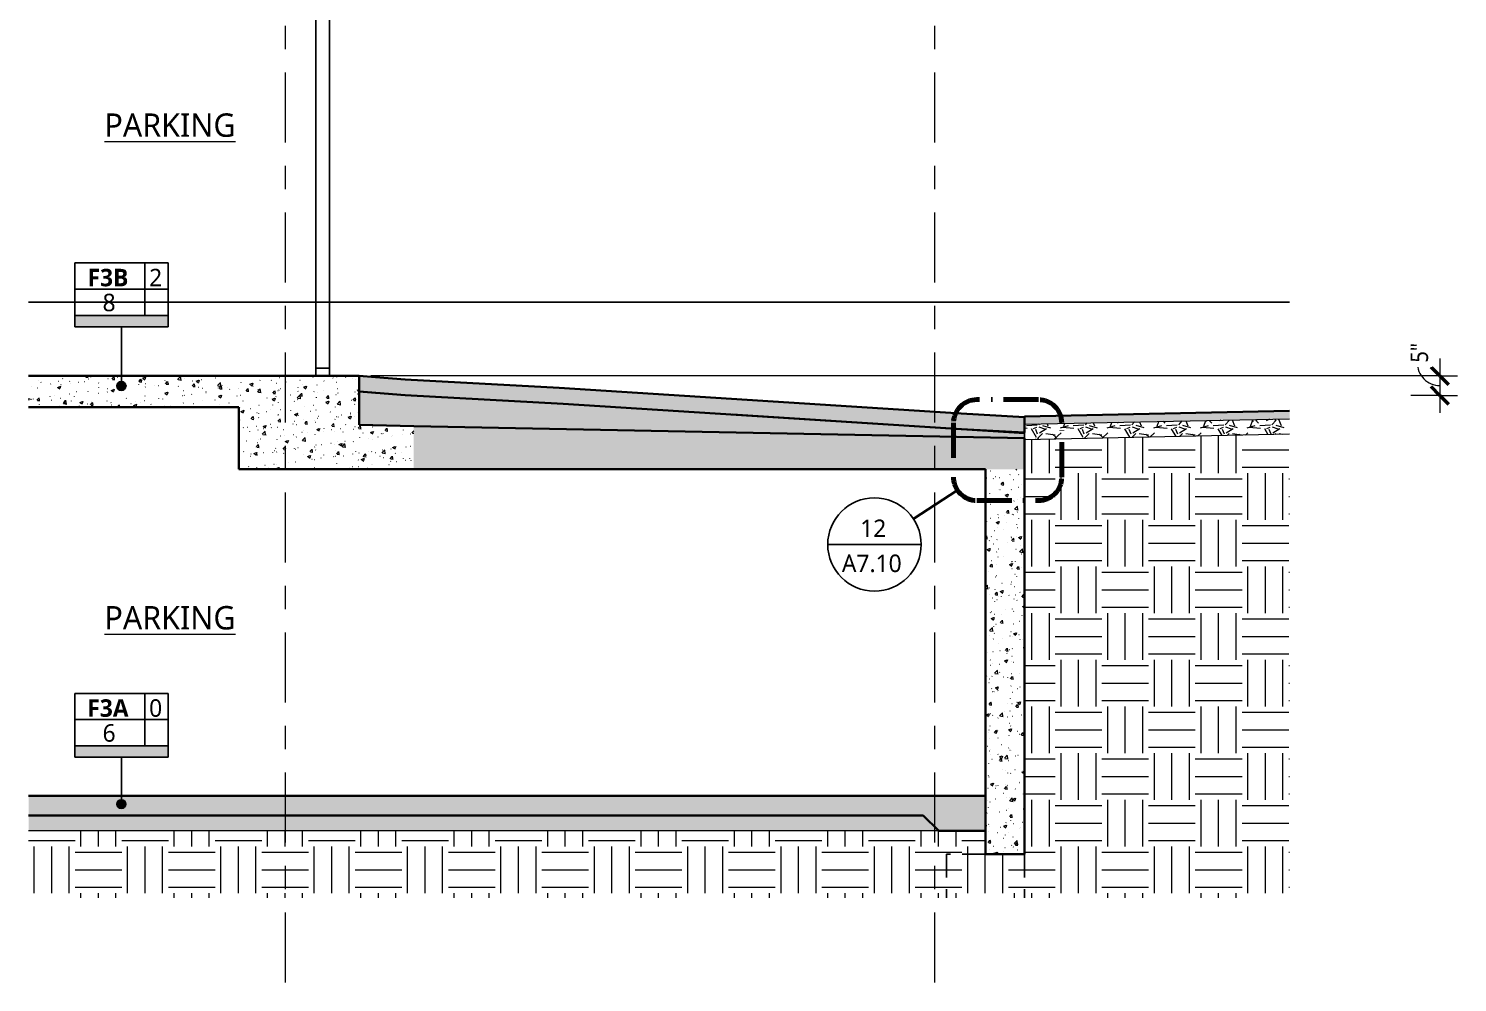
# Model space of a CAD drawing. Header units: inches. Extents: x 6 to 8416, y -388 to 6104.
# Drawn here: x 2720.9 to 3088.2, y 4934.1 to 5179.3 of the extents above; entities that cross this region are included whole.
import ezdxf

# ---------------------------------------------------------------- set-up
doc = ezdxf.new("R2010")
doc.units = ezdxf.units.IN
doc.header["$MEASUREMENT"] = 0
for name, pattern in [('Center 3_8_', [36, 18, -6, 6, -6]), ('Dash Dot 3_16_', [15, 9, -3, 0, -3]), ('Hidden 1_8_', [9, 6, -3])]:
    doc.linetypes.add(name, pattern=pattern)
for name, color, linetype, lineweight in [('A-ANNO-DIMS', 211, 'Continuous', 13), ('A-ANNO-DIMS-48', 211, 'Continuous', 13), ('A-ANNO-NOTE', 131, 'Continuous', 18), ('A-ANNO-SYMB', 150, 'Continuous', 13), ('A-DETL', 90, 'Continuous', 13), ('A-DETL-GENF', 92, 'Continuous', 13), ('A-DOOR', 31, 'Continuous', 18), ('A-FLOR', 192, 'Continuous', 18), ('A-FLOR-IDEN', 11, 'Continuous', 25), ('A-FLOR-PATT', 8, 'Continuous', 35), ('A-ROOM', 32, 'Continuous', 13), ('A-ROOM-IDEN', 2, 'Continuous', 35), ('A-WALL-PATT', 111, 'Continuous', 35), ('I-WALL', 2, 'Continuous', 25), ('S-GRID', 1, 'Continuous', 13)]:
    doc.layers.add(name, color=color, linetype=linetype, lineweight=lineweight)
doc.styles.add('Open Sans_2', font='OpenSans-Regular.ttf', dxfattribs={"height": 6})
doc.styles.add('Open Sans_3', font='OpenSans-Regular.ttf', dxfattribs={"height": 4.5})
doc.styles.add('Open Sans_5', font='OpenSans-Regular.ttf', dxfattribs={"width": 0.88, "height": 4.5})
doc.styles.add('Open Sans_B', font='OpenSans-Bold.ttf', dxfattribs={"height": 4.5})
doc.dimstyles.new('Linear_-_3_32__1', dxfattribs={"dimscale": 12, "dimtxt": 4.83561, "dimasz": 0.375, "dimexe": 0.375, "dimexo": 0.25, "dimgap": 0.125, "dimtad": 1, "dimdec": 8, "dimrnd": 0.003906, "dimzin": 3, "dimdsep": 46, "dimlunit": 4, "dimtxsty": 'Open Sans_5', "dimblk1": 'OBLIQUE', "dimblk2": 'OBLIQUE', "dimsah": 1, "dimcen": 0.09, "dimdle": 0.375, "dimadec": 3, "dimazin": 2, "dimtfac": 1, "dimtdec": 4, "dimtix": 1, "dimtmove": 1, "dimatfit": 3, "dimfxl": 1, "dimtvp": 1, "dimtfill": 1, "dimfrac": 2, "dimtolj": 1, "dimtzin": 0, "dimarcsym": 2})
pattern_1 = [(50, (2876.843, 3038.5), (6.885997, -0.602097), [0.72, -7.92]), (355, (2876.843, 3038.5), (-1.331756, 7.220547), [0.576, -6.336]), (100.451, (2877.417, 3038.45), (5.553629, 6.618191), [0.61191, -6.731]), (46.184, (2876.843, 3040.42), (10.245642, -1.588925), [1.08, -11.88]), (96.636, (2877.697, 3040.288), (8.97244, 9.35152), [0.91786, -10.096]), (351.184, (2876.843, 3040.42), (8.9732, 9.35123), [0.864, -9.504]), (21, (2877.803, 3039.94), (5.730726, -3.865003), [0.72, -7.92]), (326, (2877.803, 3039.94), (2.33581, 6.96088), [0.576, -6.336]), (71.451, (2878.281, 3039.618), (8.065876, 3.095948), [0.61191, -6.731]), (37.5, (2876.843, 3038.5), (0.116866, 3.1954784), [0.06336, -6.196, 0.06336, -6.369, -6.36]), (37.5, (2876.843, 3038.5), (0.116866, 3.1954784), [-12.691, 0.06336, -6.297]), (7.5, (2876.843, 3038.5), (2.52543, 3.786025), [0.06336, -3.604, 0.06336, -6.052, -2.424]), (7.5, (2876.843, 3038.5), (2.52543, 3.786025), [-9.782, 0.06336, -2.361]), (327.5, (2874.703, 3038.5), (5.1243685, -0.2161763), [0.06336, -2.337, 0.06336, -7.425, -9.936]), (327.5, (2874.703, 3038.5), (5.1243685, -0.2161763), [-9.888, 0.06336, -9.873]), (317.5, (2873.743, 3038.5), (5.598326, 0.96141), [0.06336, -3.057, 0.06336, -4.909, -7.056]), (317.5, (2873.743, 3038.5), (5.598326, 0.96141), [-8.093, 0.06336, -6.993])]
pattern_2 = [(228.013, (2885.483, 3050.5), (-95.9993461, -108.0000701), [1.614, -159.829]), (184.97, (2884.403, 3049.3), (143.99974655, 12.00063199), [2.77, -274.271]), (132.51, (2881.643, 3049.06), (119.99876166, -132.00071774), [1.953, -193.392]), (267.274, (2876.963, 3046.06), (11.9986891, 239.99993052), [2.523, -249.763]), (292.834, (2876.843, 3043.54), (-60.00090758, 143.99971496), [2.474, -244.912]), (357.274, (2877.803, 3041.26), (-239.99993052, 11.9986891), [2.523, -249.763]), (37.694, (2880.323, 3041.14), (-156.000382865, -119.99923932), [3.336, -330.298]), (72.255, (2882.963, 3043.18), (84.00147503, 263.99938801), [3.15, -311.836]), (121.43, (2883.923, 3046.18), (-96.00110029, 155.99912688), [2.531, -250.609]), (175.236, (2882.603, 3048.34), (132.00033815, -12.00085414), [2.89, -141.609]), (222.397, (2879.723, 3048.58), (-144.00066143, -131.99858707), [3.737, -370.001]), (138.814, (2888.843, 3045.94), (-84.0001648, 72.0001569), [1.276, -126.286]), (171.469, (2887.883, 3046.78), (155.99966285, -24.0006005), [2.427, -240.258]), (225, (2885.483, 3047.14), (2e-15, -11.999602), [1.697, -15.274]), (203.199, (2884.643, 3048.58), (60.0001717, 24.0002247), [0.9139, -90.475]), (291.801, (2883.803, 3048.22), (-12.0001182, 36.0000982), [1.292, -63.33]), (30.964, (2884.283, 3047.02), (36.000195, 24.000351), [2.099, -67.872]), (161.565, (2886.083, 3048.1), (23.9997794, -12.000233), [1.518, -36.429]), (16.389, (2876.843, 3048.22), (120.00048523, 35.99891204), [2.126, -210.514]), (70.346, (2878.883, 3048.82), (-48.0003717, -131.9997803), [1.784, -176.609]), (293.199, (2886.083, 3050.5), (-24.0002247, 60.0001717), [1.828, -89.561]), (343.611, (2886.803, 3048.82), (-120.00048523, 35.99891204), [2.126, -210.514]), (339.444, (2876.843, 3040.78), (-60.0004608, 23.999591), [2.051, -100.477]), (294.775, (2878.763, 3040.06), (-59.9996186, 132.00003124), [1.718, -170.096]), (66.801, (2886.203, 3038.5), (24.0002247, 60.0001717), [1.828, -89.561]), (17.354, (2886.923, 3040.18), (-155.99994787, -47.99991017), [2.012, -199.145]), (69.444, (2880.323, 3038.5), (-23.999591, -60.0004608), [1.025, -101.503]), (101.31, (2885.483, 3038.5), (-11.9996184, 47.9998022), [0.61188, -60.576]), (165.964, (2885.363, 3039.1), (36.000584, -11.9995396), [2.474, -47.003]), (186.009, (2882.963, 3039.7), (120.00012787, 12.0000096), [2.293, -226.967]), (303.69, (2884.283, 3045.94), (-12.000356, 24.0002275), [1.731, -41.536]), (353.157, (2885.243, 3044.5), (203.9995472, -24.0007647), [3.022, -299.131]), (60.945, (2888.243, 3044.14), (-48.00094496, -83.99938356), [1.235, -122.312]), (90, (2888.843, 3045.22), (-12, 12), [0.72, -11.28]), (120.256, (2882.723, 3040.06), (47.99923877, -84.00016216), [1.667, -165.042]), (48.013, (2881.883, 3041.5), (95.9993461, 108.0000701), [3.229, -158.215]), (0, (2884.043, 3043.9), (12, 12), [3.12, -8.88]), (325.305, (2887.163, 3043.9), (-120.00046883, 83.99985128), [1.897, -187.839]), (254.055, (2888.723, 3042.82), (-12.0000366, -48.0001825), [1.747, -85.614]), (207.646, (2888.243, 3041.14), (-227.99957241, -119.99989042), [2.845, -281.634]), (175.426, (2885.723, 3039.82), (-155.99985848, 12.00019569), [3.01, -297.949])]

# ---------------------------------------------------------------- blocks, each defined once
blk = doc.blocks.new('Door-Overhead-Rytec-Spiral_LH - 208V_3PH_60HZ-13854911-WALL SECTION - GARAGE')
at = {"layer": 'A-DOOR', "lineweight": 25}
for p, q in [((-183.02, 5195.44), (-183.73, 5194.73)), ((-183.73, 5194.73), (-180.69, 5191.69)), ((-179.69, 5192.1), (-183.02, 5195.44)), ((-180.69, 5191.69), (-180.69, 5185.44)), ((-179.69, 5185.44), (-179.69, 5192.1)), ((-184.26, 5186), (-184.26, 5092)), ((-180.69, 5186), (-184.26, 5186)), ((-180.69, 5092), (-180.69, 5186)), ((-180.69, 5185.44), (-179.69, 5185.44)), ((-184.26, 5092), (-180.69, 5092)), ((-184.26, 5092), (-184.26, 5090)), ((-180.69, 5092), (-184.26, 5092)), ((-180.69, 5090), (-180.69, 5092))]:
    blk.add_line(p, q, dxfattribs=at)
blk = doc.blocks.new('ASM TAG - Floor-AM - Assembly-1637575-WALL SECTION - GARAGE')
at = {"layer": 'A-FLOR-IDEN', "lineweight": 13}
blk.add_hatch(color=256, dxfattribs=at).paths.add_polyline_path([(-222.22, 5871.83), (-222.22, 5868.92), (-246.22, 5868.92), (-246.22, 5871.83)])
at = {"layer": 'A-FLOR-IDEN'}
for p, q in [((-228.22, 5885.33), (-246.22, 5885.33)), ((-246.22, 5885.33), (-246.22, 5878.58)), ((-246.22, 5885.33), (-246.22, 5871.83)), ((-222.22, 5885.33), (-246.22, 5885.33)), ((-222.22, 5885.33), (-228.22, 5885.33)), ((-228.22, 5871.83), (-228.22, 5885.33)), ((-222.22, 5878.58), (-222.22, 5885.33)), ((-222.22, 5871.83), (-222.22, 5885.33)), ((-246.22, 5878.58), (-246.22, 5871.83)), ((-246.22, 5878.58), (-222.22, 5878.58)), ((-222.22, 5871.83), (-222.22, 5878.58)), ((-222.22, 5871.83), (-246.22, 5871.83)), ((-246.22, 5871.83), (-246.22, 5868.92)), ((-246.22, 5871.83), (-228.22, 5871.83)), ((-246.22, 5871.83), (-222.22, 5871.83)), ((-228.22, 5871.83), (-222.22, 5871.83)), ((-222.22, 5868.92), (-222.22, 5871.83)), ((-246.22, 5868.92), (-222.22, 5868.92))]:
    blk.add_line(p, q, dxfattribs=at)
at = {"layer": 'A-FLOR-IDEN', "lineweight": 13}
for p, q in [((-228.22, 5878.58), (-228.22, 5885.33)), ((-228.22, 5885.33), (-228.22, 5878.58)), ((-246.22, 5878.58), (-228.22, 5878.58)), ((-228.22, 5878.58), (-246.22, 5878.58)), ((-228.22, 5871.83), (-228.22, 5878.58)), ((-228.22, 5878.58), (-222.22, 5878.58)), ((-222.22, 5878.58), (-228.22, 5878.58)), ((-228.22, 5878.58), (-228.22, 5871.83))]:
    blk.add_line(p, q, dxfattribs=at)
blk = doc.blocks.new('Drafting View - CDs-920680-WALL SECTION - GARAGE')
at = {"layer": 'A-ANNO-NOTE', "lineweight": 25}
for p, q in [((-52.62, 5046.64), (-28.62, 5046.64)), ((-28.62, 5046.64), (-52.62, 5046.64))]:
    blk.add_line(p, q, dxfattribs=at)
for start, end in [(0, 180), (180, 0)]:
    blk.add_arc((-40.62, 5046.64), 12, start, end, dxfattribs=at)
blk = doc.blocks.new('DIMBLOCK20-WALL SECTION - GARAGE')
at = {"layer": 'A-ANNO-DIMS-48', "lineweight": 50}
for p, q in [((3083.73, 5090), (3081.48, 5092.25)), ((3083.73, 5090), (3085.98, 5087.75)), ((3083.73, 5085), (3081.48, 5087.25)), ((3083.73, 5085), (3085.98, 5082.75))]:
    blk.add_line(p, q, dxfattribs=at)
at = {"layer": 'A-ANNO-DIMS-48'}
for p, q in [((3083.73, 5094.5), (3083.73, 5080.5)), ((3083.73, 5090), (2808.91, 5090)), ((3083.73, 5090), (3088.23, 5090)), ((3083.73, 5085), (3076.27, 5085)), ((3083.73, 5085), (3088.23, 5085))]:
    blk.add_line(p, q, dxfattribs=at)
blk.add_ellipse((3083.73, 5093.41), major_axis=(0, 5.91), ratio=0.984159, start_param=1.570796, end_param=3.141593, dxfattribs=at)
at = {"layer": 'A-ANNO-DIMS-48', "color": 0, "insert": (3076.18, 5093.41), "char_height": 4.5, "width": 6.3208, "attachment_point": 1, "rotation": 90, "line_spacing_factor": 1.151336, "style": 'Open Sans_5', "bg_fill": 3, "box_fill_scale": 1.25, "bg_fill_color": 256, "bg_fill_true_color": 13158600, "bg_fill_transparency": 0}
blk.add_mtext('5"', dxfattribs=at)
blk = doc.blocks.new('_Oblique')
at = {"color": 0, "linetype": 'ByBlock', "lineweight": -2}
blk.add_line((-0.5, -0.5), (0.5, 0.5), dxfattribs=at)

msp = doc.modelspace()

# ---------------------------------------------------------------- hatches: boundary and pattern name
at = {"layer": 'A-DETL-GENF'}
h = msp.add_hatch(dxfattribs=at)
h.set_pattern_fill('FP_35', color=135, style=0, pattern_type=2)
h.set_pattern_definition(pattern_1)
h.paths.add_polyline_path([(2819.91147501, 5066), (2819.91147501, 5077.10896523), (2805.91421903, 5077.38613861), (2805.91421903, 5090), (2758.76461246, 5090), (2758.76461246, 5082), (2774.91421903, 5082), (2774.91421903, 5066)])
h = msp.add_hatch(dxfattribs=at)
h.set_pattern_fill('FP_43', color=135, style=0, pattern_type=2)
h.set_pattern_definition(pattern_2)
h.paths.add_polyline_path([(2976.91421903, 5074), (2976.91421903, 5075.30429045), (2858.30257991, 5082.83671339), (2817.72671903, 5085.08), (2805.91421903, 5086), (2805.91421903, 5077.38613861), (2882.99821903, 5075.85972277)])
msp.add_hatch(color=254, dxfattribs=at).paths.add_polyline_path([(2976.95587666, 5077.57692543), (3045.09421903, 5078.99647422), (3045.09421903, 5080.99690821), (2976.91421903, 5079.57649154)])
h = msp.add_hatch(dxfattribs=at)
h.set_pattern_fill('FP_43', color=135, style=0, pattern_type=2)
h.set_pattern_definition(pattern_2)
h.paths.add_polyline_path([(2977.03919191, 5073.5777932), (3045.09421903, 5074.99560626), (3045.09421903, 5078.99647422), (2976.95587666, 5077.57692543)])
at = {"layer": 'A-DETL-GENF', "lineweight": 18}
h = msp.add_hatch(dxfattribs=at)
h.set_pattern_fill('FP_41', color=55, style=0, pattern_type=2)
h.set_pattern_definition([(0, (2876.843, 3038.5), (12, 12), [12, -12]), (0, (2876.843, 3043), (12, 12), [12, -12]), (0, (2876.843, 3047.5), (12, 12), [12, -12]), (90, (2878.343, 3049), (-12, 12), [12, -12]), (90, (2882.843, 3049), (-12, 12), [12, -12]), (90, (2887.343, 3049), (-12, 12), [12, -12])])
h.paths.add_polyline_path([(2882.99821903, 4955.768), (3045.09421903, 4955.768), (3045.09421903, 5074.99560626), (2976.91421903, 5073.5751896), (2976.91421903, 4967), (2966.91421903, 4967), (2966.91421903, 4973), (2720.90221903, 4973), (2720.90221903, 4955.768), (2855.28713639, 4955.768)])
at = {"layer": 'A-DETL-GENF'}
h = msp.add_hatch(dxfattribs=at)
h.set_pattern_fill('FP_35', color=135, style=0, pattern_type=2)
h.set_pattern_definition(pattern_1)
h.paths.add_polyline_path([(2954.91421903, 4973), (2966.91421903, 4973), (2966.91421903, 4982), (2720.90221903, 4982), (2720.90221903, 4977), (2950.91421903, 4977)])
at = {"layer": 'A-FLOR-IDEN'}
h = msp.add_hatch(color=256, dxfattribs=at)
edge = h.paths.add_edge_path()
edge.add_arc((2744.75514259, 5087.40819938), 1.125, 0, 360)
h = msp.add_hatch(color=256, dxfattribs=at)
edge = h.paths.add_edge_path()
edge.add_arc((2744.75514259, 4979.905276), 1.125, 0, 360)
at = {"layer": 'A-FLOR-PATT', "lineweight": 13}
h = msp.add_hatch(dxfattribs=at)
h.set_pattern_fill('FP_35', color=256, style=0, pattern_type=2)
h.set_pattern_definition(pattern_1)
h.paths.add_polyline_path([(2720.90221903, 5082), (2758.76461246, 5082), (2758.76461246, 5090), (2720.90221903, 5090), (2720.90221903, 5084.09353405)])
h = msp.add_hatch(dxfattribs=at)
h.set_pattern_fill('FP_35', color=256, style=0, pattern_type=2)
h.set_pattern_definition(pattern_1)
h.paths.add_polyline_path([(2976.91421903, 5075.42084187), (2976.91421903, 5079.42084187), (2960.66960112, 5080.34669397), (2857.30940484, 5086.8916223), (2817.72671903, 5089.08), (2805.91421903, 5090), (2805.91421903, 5086.01402806), (2810.05688114, 5085.67735457), (2817.72671903, 5085.08), (2858.30257991, 5082.83671339), (2960.66960112, 5076.34669397)])
h = msp.add_hatch(dxfattribs=at)
h.set_pattern_fill('FP_35', color=256, style=0, pattern_type=2)
h.set_pattern_definition(pattern_1)
h.paths.add_polyline_path([(2976.91421903, 5066), (2976.91421903, 5074), (2819.91147501, 5077.10896523), (2819.91147501, 5066), (2966.91421903, 5066)])
h = msp.add_hatch(dxfattribs=at)
h.set_pattern_fill('FP_38', color=256, style=0, pattern_type=2)
h.set_pattern_definition([(228.013, (2885.483, 3050.5), (-95.9993461, -108.0000701), [1.614, -159.829]), (184.97, (2884.403, 3049.3), (143.99974655, 12.00063199), [2.77, -274.271]), (132.51, (2881.643, 3049.06), (119.99876166, -132.00071774), [1.953, -193.392]), (267.274, (2876.963, 3046.06), (11.9986891, 239.99993052), [2.523, -249.763]), (292.834, (2876.843, 3043.54), (-60.00090758, 143.99971496), [2.474, -244.912]), (357.274, (2877.803, 3041.26), (-239.99993052, 11.9986891), [2.523, -249.763]), (37.694, (2880.323, 3041.14), (-156.000382865, -119.99923932), [3.336, -330.298]), (72.255, (2882.963, 3043.18), (84.00147503, 263.99938801), [3.15, -311.836]), (121.43, (2883.923, 3046.18), (-96.00110029, 155.99912688), [2.531, -250.609]), (175.236, (2882.603, 3048.34), (132.00033815, -12.00085414), [2.89, -141.609]), (222.397, (2879.723, 3048.58), (-144.00066143, -131.99858707), [3.737, -370.001]), (138.814, (2888.843, 3045.94), (-84.0001648, 72.0001569), [1.276, -126.286]), (171.469, (2887.883, 3046.78), (155.99966285, -24.0006005), [2.427, -240.258]), (225, (2885.483, 3047.14), (2e-15, -11.999602), [1.697, -15.274]), (203.199, (2884.643, 3048.58), (60.0001717, 24.0002247), [0.9139, -90.475]), (291.801, (2883.803, 3048.22), (-12.0001182, 36.0000982), [1.292, -63.33]), (30.964, (2884.283, 3047.02), (36.000195, 24.000351), [2.099, -67.872]), (161.565, (2886.083, 3048.1), (23.999779, -12.000233), [1.518, -36.429]), (16.389, (2876.843, 3048.22), (120.00048523, 35.99891204), [2.126, -210.514]), (70.346, (2878.883, 3048.82), (-48.0003717, -131.9997803), [1.784, -176.609]), (293.199, (2886.083, 3050.5), (-24.0002247, 60.0001717), [1.828, -89.561]), (343.61, (2886.803, 3048.82), (-119.99985691, 36.00100644), [2.126, -210.514]), (339.444, (2876.843, 3040.78), (-60.0004608, 23.999591), [2.051, -100.477]), (294.775, (2878.763, 3040.06), (-59.9996186, 132.00003124), [1.718, -170.096]), (66.801, (2886.203, 3038.5), (24.0002247, 60.0001717), [1.828, -89.561]), (17.354, (2886.923, 3040.18), (-155.99994787, -47.99991017), [2.012, -199.145]), (69.444, (2880.323, 3038.5), (-23.999591, -60.0004608), [1.025, -101.503]), (101.31, (2885.483, 3038.5), (-11.9996184, 47.9998022), [0.61188, -60.576]), (165.964, (2885.363, 3039.1), (36.000584, -11.9995396), [2.474, -47.003]), (186.009, (2882.963, 3039.7), (120.00012787, 12.0000096), [2.293, -226.967]), (303.69, (2884.283, 3045.94), (-12.000356, 24.0002275), [1.731, -41.536]), (353.157, (2885.243, 3044.5), (203.9995472, -24.0007647), [3.022, -299.131]), (60.945, (2888.243, 3044.14), (-48.00094496, -83.99938356), [1.235, -122.312]), (90, (2888.843, 3045.22), (-12, 12), [0.72, -11.28]), (120.256, (2882.723, 3040.06), (47.99923877, -84.00016216), [1.667, -165.042]), (48.013, (2881.883, 3041.5), (95.9993461, 108.0000701), [3.229, -158.215]), (0, (2884.043, 3043.9), (12, 12), [3.12, -8.88]), (325.305, (2887.163, 3043.9), (-120.00046883, 83.99985128), [1.897, -187.839]), (254.055, (2888.723, 3042.82), (-12.0000366, -48.0001825), [1.747, -85.614]), (207.646, (2888.243, 3041.14), (-227.9995724, -119.99989042), [2.845, -281.634]), (175.426, (2885.723, 3039.82), (-155.99985848, 12.00019569), [3.01, -297.949])])
h.paths.add_polyline_path([(2950.91421903, 4973), (2954.91421903, 4973), (2950.91421903, 4977), (2720.90221903, 4977), (2720.90221903, 4973), (2882.99821903, 4973)])
at = {"layer": 'A-WALL-PATT', "lineweight": 13}
h = msp.add_hatch(dxfattribs=at)
h.set_pattern_fill('FP_35', color=256, style=0, pattern_type=2)
h.set_pattern_definition(pattern_1)
h.paths.add_polyline_path([(2976.91421903, 4967), (2976.91421903, 5066), (2966.91421903, 5066), (2966.91421903, 4967)])

# ---------------------------------------------------------------- linework, layer by layer
at = {"layer": 'A-ANNO-SYMB', "linetype": 'Dash Dot 3_16_', "lineweight": 70}
for p, q in [((2980.50507597, 5083.90413541), (2964.69388678, 5083.90413541)), ((2958.69388678, 5077.90413541), (2958.69388678, 5063.92482096)), ((2986.50507597, 5063.92482096), (2986.50507597, 5077.90413541)), ((2964.69388678, 5057.92482096), (2980.50507597, 5057.92482096))]:
    msp.add_line(p, q, dxfattribs=at)
at = {"layer": 'A-ANNO-SYMB', "lineweight": 35}
msp.add_line((2959.67731539, 5060.633315), (2948.38734348, 5053.22566403), dxfattribs=at)
at = {"layer": 'A-ANNO-SYMB', "linetype": 'Dash Dot 3_16_', "lineweight": 70}
for centre, start, end in [((2964.69388678, 5077.90413541), 90, 180), ((2980.50507597, 5077.90413541), 0, 90), ((2964.69388678, 5063.92482096), 180, 270), ((2980.50507597, 5063.92482096), 270, 0)]:
    msp.add_arc(centre, 6, start, end, dxfattribs=at)
at = {"layer": 'A-DETL', "lineweight": 35}
for p, q in [((2805.91421903, 5090), (2758.76461246, 5090)), ((2805.91421903, 5077.38613861), (2805.91421903, 5090)), ((2817.72671903, 5085.08), (2805.91421903, 5086)), ((2858.30257991, 5082.83671339), (2817.72671903, 5085.08)), ((2758.76461246, 5082), (2774.91421903, 5082)), ((2774.91421903, 5082), (2774.91421903, 5066)), ((2976.91421903, 5075.30429045), (2858.30257991, 5082.83671339)), ((2976.91421903, 5079.57649154), (3045.09421903, 5080.99690821)), ((2819.91147501, 5077.10896523), (2805.91421903, 5077.38613861)), ((2819.91147501, 5077.10896523), (2976.91421903, 5074)), ((2976.91421903, 5073.5751896), (2976.91421903, 4967)), ((2774.91421903, 5066), (2819.91147501, 5066)), ((2966.91421903, 4982), (2720.90221903, 4982)), ((2966.91421903, 4973), (2966.91421903, 4982)), ((2720.90221903, 4977), (2950.91421903, 4977)), ((2950.91421903, 4977), (2954.91421903, 4973)), ((2954.91421903, 4973), (2966.91421903, 4973)), ((2966.91421903, 4967), (2966.91421903, 4973)), ((2976.91421903, 4967), (2966.91421903, 4967))]:
    msp.add_line(p, q, dxfattribs=at)
at = {"layer": 'A-DETL'}
for p, q in [((2976.95587666, 5077.57692543), (2976.91421903, 5079.57649154)), ((2976.95587666, 5077.57692543), (3045.09421903, 5078.99647422)), ((2977.03919191, 5073.5777932), (2976.95587666, 5077.57692543)), ((2977.03919191, 5073.5777932), (2976.91421903, 5073.5751896)), ((2954.91421903, 4973), (2720.90221903, 4973))]:
    msp.add_line(p, q, dxfattribs=at)
at = {"layer": 'A-DETL', "lineweight": 18}
for p, q in [((2976.91421903, 5074), (2976.91421903, 5075.30429045)), ((3045.09421903, 5074.99560626), (2977.03919191, 5073.5777932))]:
    msp.add_line(p, q, dxfattribs=at)
at = {"layer": 'A-DETL', "linetype": 'Hidden 1_8_', "lineweight": 25}
for p, q in [((2956.91421903, 4967), (2956.91421903, 4955.768)), ((2966.91421903, 4967), (2956.91421903, 4967)), ((2976.91421903, 4967), (2976.91421903, 4955.768))]:
    msp.add_line(p, q, dxfattribs=at)
at = {"layer": 'A-FLOR', "lineweight": 35}
for p, q in [((2758.76461246, 5090), (2720.90221903, 5090)), ((2810.05688114, 5089.67735457), (2805.91421903, 5090.01402806)), ((2817.72671903, 5089.08), (2810.05688114, 5089.67735457)), ((2857.30940484, 5086.8916223), (2817.72671903, 5089.08)), ((2805.91421903, 5086.01402806), (2810.05688114, 5085.67735457)), ((2960.66960112, 5080.34669397), (2857.30940484, 5086.8916223)), ((2720.90221903, 5082), (2758.76461246, 5082)), ((2976.91421903, 5079.42084187), (2960.66960112, 5080.34669397)), ((2901.82431335, 5080.07286908), (2960.66960112, 5076.34669397)), ((2976.91421903, 5075.42084187), (2976.91421903, 5079.42084187)), ((2960.66960112, 5076.34669397), (2976.91421903, 5075.42084187)), ((2976.91421903, 5073.5751896), (2976.91421903, 5074)), ((2819.91147501, 5066), (2966.91421903, 5066))]:
    msp.add_line(p, q, dxfattribs=at)
at = {"layer": 'A-FLOR'}
for p, q in [((2805.91421903, 5090.01921638), (2811.58905761, 5089.55802315)), ((2805.91421903, 5090.01402806), (2805.91421903, 5090.01921638)), ((2871.94918431, 5086.082244), (2857.30940484, 5086.8916223)), ((2871.94918431, 5086.082244), (2954.66147866, 5080.84477292)), ((2954.66147866, 5080.84477292), (2976.91421903, 5079.57649154)), ((2954.66147866, 5080.84477292), (2960.66960112, 5080.34669397)), ((2976.91421903, 5079.57649154), (2976.91421903, 5079.42084187))]:
    msp.add_line(p, q, dxfattribs=at)
at = {"layer": 'A-FLOR-IDEN'}
for p, q in [((2744.75514259, 5087.40819938), (2744.75514259, 5102.63923959)), ((2744.75514259, 4979.905276), (2744.75514259, 4991.95356545))]:
    msp.add_line(p, q, dxfattribs=at)
for centre in [(2744.75514259, 5087.40819938), (2744.75514259, 4979.905276)]:
    msp.add_circle(centre, 1.125, dxfattribs=at)
at = {"layer": 'A-ROOM'}
for p, q in [((2720.90221903, 5109), (3045.09421903, 5109)), ((3045.09421903, 5109), (2720.90221903, 5109)), ((2720.90221903, 5109), (2802.28921903, 5109)), ((2804.25796903, 5109), (2744.60171903, 5109)), ((2754.91421903, 5109), (2799.28921903, 5109)), ((2774.91421903, 5109), (2754.91421903, 5109)), ((2774.91421903, 5109), (2798.91421903, 5109)), ((2798.91421903, 5109), (2774.91421903, 5109)), ((2774.91421903, 5109), (2798.91421903, 5109)), ((2798.91421903, 5109), (2774.91421903, 5109)), ((2798.91421903, 5109), (2774.91421903, 5109)), ((2774.91421903, 5109), (2798.91421903, 5109)), ((2774.91421903, 5109), (2798.91421903, 5109)), ((2798.91421903, 5109), (2774.91421903, 5109)), ((2774.91421903, 5109), (2798.91421903, 5109)), ((2798.91421903, 5109), (2774.91421903, 5109)), ((2798.91421903, 5109), (2774.91421903, 5109)), ((2795.91421903, 5109), (2777.91421903, 5109)), ((2777.91421903, 5109), (2795.91421903, 5109)), ((2777.91421903, 5109), (2795.91421903, 5109)), ((2795.91421903, 5109), (2777.91421903, 5109)), ((2941.91421903, 5109), (2798.91421903, 5109)), ((2802.28921903, 5109), (2969.28921903, 5109)), ((2809.72671903, 5109), (2804.25796903, 5109)), ((2804.91421903, 5109), (2809.72671903, 5109)), ((2809.72671903, 5109), (2976.91421903, 5109)), ((2941.91421903, 5109), (2965.91421903, 5109)), ((2965.91421903, 5109), (2941.91421903, 5109)), ((2941.91421903, 5109), (2965.91421903, 5109)), ((2965.91421903, 5109), (2941.91421903, 5109)), ((2941.91421903, 5109), (2965.91421903, 5109)), ((2965.91421903, 5109), (2941.91421903, 5109)), ((2941.91421903, 5109), (2965.91421903, 5109)), ((2965.91421903, 5109), (2941.91421903, 5109)), ((2969.28921903, 5109), (2941.91421903, 5109)), ((2941.91421903, 5109), (2969.28921903, 5109)), ((2969.28921903, 5109), (2941.91421903, 5109)), ((2941.91421903, 5109), (2969.28921903, 5109)), ((2969.28921903, 5109), (2941.91421903, 5109)), ((2941.91421903, 5109), (2969.28921903, 5109)), ((2969.28921903, 5109), (2941.91421903, 5109)), ((2941.91421903, 5109), (2969.28921903, 5109)), ((2969.28921903, 5109), (2941.91421903, 5109)), ((2941.91421903, 5109), (2969.28921903, 5109)), ((2969.28921903, 5109), (2941.91421903, 5109)), ((2941.91421903, 5109), (2969.28921903, 5109)), ((2969.28921903, 5109), (2941.91421903, 5109))]:
    msp.add_line(p, q, dxfattribs=at)
at = {"layer": 'A-ROOM', "flags": 128}
for points in [[(2720.90221903, 5109), (2730.91421903, 5109), (2736.91421903, 5109), (2799.49021903, 5109), (2804.91421903, 5109)], [(2976.91421903, 5109), (2806.10171903, 5109), (2720.90221903, 5109)], [(2799.28921903, 5109), (2774.91421903, 5109), (2720.90221903, 5109)], [(2744.60171903, 5109), (2774.91421903, 5109), (2809.72671903, 5109)]]:
    msp.add_lwpolyline(points, dxfattribs=at)
at = {"layer": 'I-WALL', "lineweight": 35}
msp.add_line((2966.91421903, 5066), (2966.91421903, 4982), dxfattribs=at)
at = {"layer": 'S-GRID', "linetype": 'Center 3_8_'}
for p, q in [((2786.91421903, 4934.05025506), (2786.91421903, 6086.00577229)), ((2953.91421903, 4934.05025506), (2953.91421903, 6086.00577229))]:
    msp.add_line(p, q, dxfattribs=at)

# ---------------------------------------------------------------- block references
at = {"layer": 'A-ANNO-NOTE', "lineweight": 35}
msp.add_blockref('Drafting View - CDs-920680-WALL SECTION - GARAGE', (2978.97499582, 0), dxfattribs=at)
at = {"layer": 'A-DOOR'}
msp.add_blockref('Door-Overhead-Rytec-Spiral_LH - 208V_3PH_60HZ-13854911-WALL SECTION - GARAGE', (2978.97499582, 0), dxfattribs=at)
at = {"layer": 'A-FLOR-IDEN'}
for p in [(2978.97499582, -766.2780672), (2978.97499582, -876.96374134)]:
    msp.add_blockref('ASM TAG - Floor-AM - Assembly-1637575-WALL SECTION - GARAGE', p, dxfattribs=at)

# ---------------------------------------------------------------- texts
at = {"layer": 'A-ANNO-SYMB', "char_height": 4.5, "attachment_point": 1, "style": 'Open Sans_3'}
for s, insert, width in [('12', (2934.68464463, 5053.06096506), 8.787), ('A7.10', (2929.98858164, 5044.06096506), 20.1495)]:
    msp.add_mtext(s, dxfattribs=dict(at, insert=insert, width=width))
at = {"layer": 'A-FLOR-IDEN', "lineweight": 13, "char_height": 4.5, "attachment_point": 1}
for s, insert, width, style in [('F3B', (2736.05248514, 5117.53734014), 13.7865, 'Open Sans_B'), ('2', (2751.89297955, 5117.53734014), 4.3935, 'Open Sans_3'), ('8', (2739.92650089, 5111.12616019), 4.3935, 'Open Sans_3'), ('F3A', (2735.99579223, 5006.851666), 13.938, 'Open Sans_B'), ('0', (2751.89297955, 5006.851666), 4.3935, 'Open Sans_3'), ('6', (2739.92650089, 5000.44048605), 4.3935, 'Open Sans_3')]:
    msp.add_mtext(s, dxfattribs=dict(at, insert=insert, width=width, style=style))
at = {"layer": 'A-ROOM-IDEN', "lineweight": 13, "char_height": 6, "width": 42.8745, "attachment_point": 1, "style": 'Open Sans_2'}
for insert in [(2740.4105863, 5157.484523), (2740.4105863, 5030.81740857)]:
    msp.add_mtext('\\LPARKING', dxfattribs=dict(at, insert=insert))

# ---------------------------------------------------------------- next in the draw order: dimensions: what is measured, and where the dimension line sits
at = {"layer": 'A-ANNO-DIMS'}
dim = msp.add_linear_dim(base=(3083.7347007011, 5085), p1=(2805.9142190284, 5090), p2=(3073.2705161765, 5085), angle=90, dimstyle='Linear_-_3_32__1', override={"dimpost": '<>', "dimfxl": 267.403047}, dxfattribs=at)
dim.commit()
dim.dimension.update_dxf_attribs({"geometry": 'DIMBLOCK20-WALL SECTION - GARAGE', "text_midpoint": (3079.1803974682, 5096.5715634974), "dimtype": 160, "text_rotation": 90})

doc.saveas('drawing.dxf')
